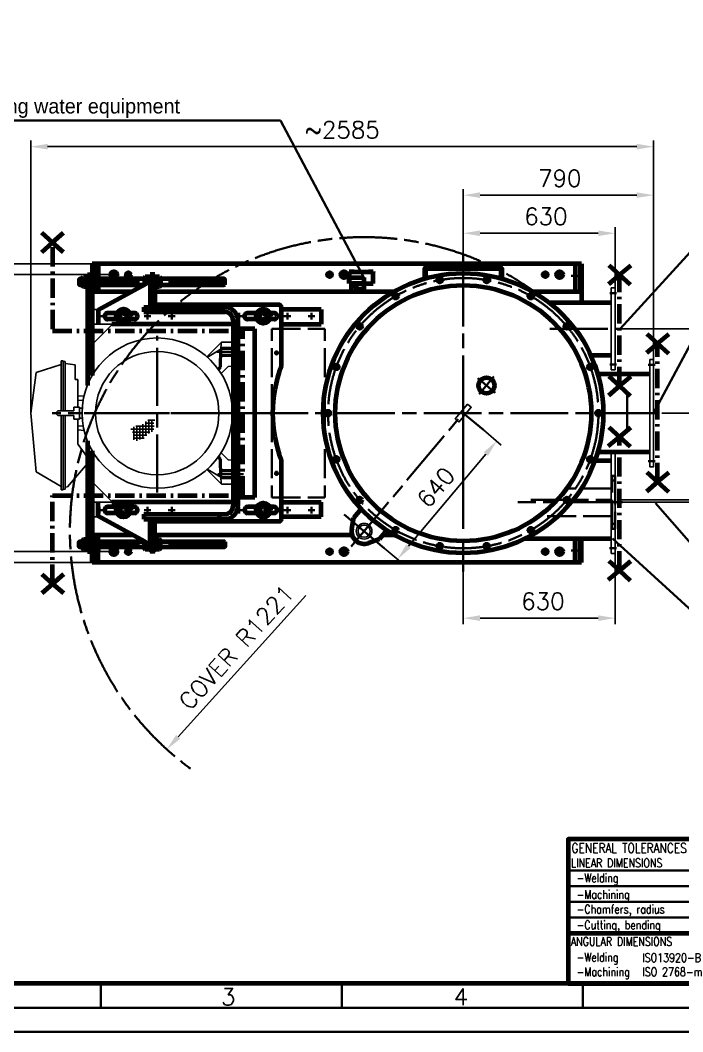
# Model space of a CAD drawing. Extents: x 0 to 11880, y 0 to 8400.
# Drawn here: x 1605 to 4355, y 0 to 4200 of the extents above; entities that cross this region are included whole.
import ezdxf

# ---------------------------------------------------------------- set-up
doc = ezdxf.new("R2010")
doc.units = 0
doc.header["$LTSCALE"] = 20
for name, pattern in [('5', [0]), ('ACAD_ISO02W100', [15, 12, -3]), ('ACAD_ISO08W100', [36, 24, -3, 6, -3]), ('CENTER', [2, 1.25, -0.25, 0.25, -0.25]), ('ISO_10', [6.5, 4, -1, 0.5, -1])]:
    doc.linetypes.add(name, pattern=pattern)
doc.layers.get('0').update_dxf_attribs({"linetype": 'CONTINUOUS'})
doc.layers.get('DEFPOINTS').update_dxf_attribs({"linetype": 'CONTINUOUS'})
for name, color, linetype in [('AHL-CEN-35', 1, 'CENTER'), ('AHL-CON-35', 3, 'CONTINUOUS'), ('AHL-CON-70', 7, 'CONTINUOUS'), ('SL0-0', 1, 'CONTINUOUS')]:
    doc.layers.add(name, color=color, linetype=linetype)
for name, color, linetype, lineweight in [('M_EQUIP_D1', 3, 'CONTINUOUS', 35), ('M_EQUIP_E3', 3, 'CONTINUOUS', 35), ('M_EQUIP_E5', 2, 'ACAD_ISO02W100', 50), ('M_EQUIP_E7', 7, 'CONTINUOUS', 70), ('M_EQUIP_E8', 8, 'ACAD_ISO08W100', 18), ('Y_______B1', 3, 'CONTINUOUS', 35)]:
    doc.layers.add(name, color=color, linetype=linetype, lineweight=lineweight)
doc.styles.add('S', font='simplex.shx', dxfattribs={"width": 0.8})
doc.styles.add('SIMPLEX', font='simplex.shx')
doc.styles.add('TXT', font='TXT')
doc.dimstyles.new('NORDIC', dxfattribs={"dimscale": 20, "dimtxt": 3.5, "dimasz": 3.5, "dimexe": 1.25, "dimexo": 0, "dimgap": 0.6, "dimtad": 0, "dimdec": 0, "dimdsep": 46, "dimtxsty": 'SIMPLEX', "dimcen": 0, "dimclrd": 3, "dimclre": 3, "dimclrt": 3, "dimadec": 0, "dimazin": 0, "dimtfac": 1, "dimtdec": 3, "dimtmove": 0, "dimatfit": 3, "dimfxl": 1, "dimtvp": 1, "dimtolj": 1, "dimtzin": 0, "dimarcsym": 0})

# ---------------------------------------------------------------- blocks, each defined once
blk = doc.blocks.new('*D13')
at = {"layer": 'DEFPOINTS', "color": 0, "linetype": 'Continuous', "lineweight": 25, "transparency": 16777216}
for p in [(1904, 3188.6), (1335.8, 1948.6), (1904, 1948.6)]:
    blk.add_point(p, dxfattribs=at)
at = {"layer": 'M_EQUIP_D1', "color": 3, "linetype": 'Continuous', "lineweight": -2, "transparency": 16777216}
for p, q in [((1904, 3188.6), (1310.8, 3188.6)), ((1335.8, 3118.6), (1335.8, 2018.6)), ((1904, 1948.6), (1310.8, 1948.6))]:
    blk.add_line(p, q, dxfattribs=at)
at = {"layer": 'M_EQUIP_D1', "color": 3, "linetype": 'Continuous', "lineweight": 25, "transparency": 16777216}
for points in [[(1324.1, 3118.6), (1347.4, 3118.6), (1335.8, 3188.6)], [(1324.1, 2018.6), (1347.4, 2018.6), (1335.8, 1948.6)]]:
    blk.add_solid(points, dxfattribs=at)
at = {"layer": 'M_EQUIP_D1', "color": 3, "linetype": 'Continuous', "transparency": 16777216, "insert": (1265.8, 2569.3), "char_height": 70, "attachment_point": 5, "rotation": 90, "style": 'SIMPLEX'}
blk.add_mtext('\\A1;1240', dxfattribs=at)
blk = doc.blocks.new('*D14')
at = {"layer": 'DEFPOINTS', "color": 0, "linetype": 'Continuous', "lineweight": 25, "transparency": 16777216}
for p in [(3032.6, 2078.4), (2213.9, 1172.6)]:
    blk.add_point(p, dxfattribs=at)
at = {"layer": 'M_EQUIP_D1', "color": 3, "linetype": 'Continuous', "lineweight": -2, "transparency": 16777216}
blk.add_line((2790.8, 1810.9), (2260.8, 1224.5), dxfattribs=at)
at = {"layer": 'M_EQUIP_D1', "color": 3, "linetype": 'Continuous', "lineweight": 25, "transparency": 16777216}
blk.add_solid([(2252.2, 1232.3), (2269.5, 1216.7), (2213.9, 1172.6)], dxfattribs=at)
at = {"layer": 'M_EQUIP_D1', "color": 3, "linetype": 'Continuous', "transparency": 16777216, "insert": (2502.9, 1596.7), "char_height": 70, "attachment_point": 5, "rotation": 47.8879, "style": 'SIMPLEX'}
blk.add_mtext('\\A1;COVER R1221', dxfattribs=at)
blk = doc.blocks.new('*D15')
at = {"layer": 'DEFPOINTS', "color": 0, "linetype": 'Continuous', "lineweight": 25, "transparency": 16777216}
for p in [(4074, 1986.1), (3444, 1911.7), (4074, 1717.4)]:
    blk.add_point(p, dxfattribs=at)
at = {"layer": 'M_EQUIP_D1', "color": 3, "linetype": 'Continuous', "lineweight": -2, "transparency": 16777216}
for p, q in [((4074, 1986.1), (4074, 1692.4)), ((3444, 1911.7), (3444, 1692.4)), ((3514, 1717.4), (4004, 1717.4))]:
    blk.add_line(p, q, dxfattribs=at)
at = {"layer": 'M_EQUIP_D1', "color": 3, "linetype": 'Continuous', "lineweight": 25, "transparency": 16777216}
for points in [[(3514, 1729.1), (3514, 1705.7), (3444, 1717.4)], [(4004, 1729.1), (4004, 1705.7), (4074, 1717.4)]]:
    blk.add_solid(points, dxfattribs=at)
at = {"layer": 'M_EQUIP_D1', "color": 3, "linetype": 'Continuous', "transparency": 16777216, "insert": (3774.6, 1787.4), "char_height": 70, "attachment_point": 5, "style": 'SIMPLEX'}
blk.add_mtext('\\A1;630', dxfattribs=at)
blk = doc.blocks.new('*D16')
at = {"layer": 'DEFPOINTS', "color": 0, "linetype": 'Continuous', "lineweight": 25, "transparency": 16777216}
for p in [(3527.4, 2498.7), (3116, 2008.4), (3171.2, 1962.1)]:
    blk.add_point(p, dxfattribs=at)
at = {"layer": 'M_EQUIP_D1', "color": 3, "linetype": 'Continuous', "lineweight": -2, "transparency": 16777216}
for p, q in [((3527.4, 2498.7), (3601.7, 2436.3)), ((3537.6, 2398.8), (3216.2, 2015.7)), ((3116, 2008.4), (3190.3, 1946))]:
    blk.add_line(p, q, dxfattribs=at)
at = {"layer": 'M_EQUIP_D1', "color": 3, "linetype": 'Continuous', "lineweight": 25, "transparency": 16777216}
for points in [[(3528.6, 2406.2), (3546.5, 2391.3), (3582.6, 2452.4)], [(3207.3, 2023.2), (3225.1, 2008.2), (3171.2, 1962.1)]]:
    blk.add_solid(points, dxfattribs=at)
at = {"layer": 'M_EQUIP_D1', "color": 3, "linetype": 'Continuous', "transparency": 16777216, "insert": (3330.3, 2260.6), "char_height": 70, "attachment_point": 5, "rotation": 50, "style": 'SIMPLEX'}
blk.add_mtext('\\A1;640', dxfattribs=at)
blk = doc.blocks.new('*D17')
at = {"layer": 'DEFPOINTS', "color": 0, "linetype": 'Continuous', "lineweight": 25, "transparency": 16777216}
for p in [(1649, 3675.1), (4234, 2791.1), (1649, 2568.6)]:
    blk.add_point(p, dxfattribs=at)
at = {"layer": 'M_EQUIP_D1', "color": 3, "linetype": 'Continuous', "lineweight": -2, "transparency": 16777216}
for p, q in [((1649, 2568.6), (1649, 3700.1)), ((4234, 2791.1), (4234, 3700.1)), ((4164, 3675.1), (1719, 3675.1))]:
    blk.add_line(p, q, dxfattribs=at)
at = {"layer": 'M_EQUIP_D1', "color": 3, "linetype": 'Continuous', "lineweight": 25, "transparency": 16777216}
for points in [[(1719, 3686.8), (1719, 3663.4), (1649, 3675.1)], [(4164, 3686.8), (4164, 3663.4), (4234, 3675.1)]]:
    blk.add_solid(points, dxfattribs=at)
at = {"layer": 'M_EQUIP_D1', "color": 3, "linetype": 'Continuous', "transparency": 16777216, "insert": (2941.5, 3745.1), "char_height": 70, "attachment_point": 5, "style": 'SIMPLEX'}
blk.add_mtext('\\A1;~2585', dxfattribs=at)
blk = doc.blocks.new('*D18')
at = {"layer": 'DEFPOINTS', "color": 0, "linetype": 'Continuous', "lineweight": 25, "transparency": 16777216}
for p in [(1977.1, 3143.6), (1552.6, 1993.6), (1977.1, 1993.6)]:
    blk.add_point(p, dxfattribs=at)
at = {"layer": 'M_EQUIP_D1', "color": 3, "linetype": 'Continuous', "lineweight": -2, "transparency": 16777216}
for p, q in [((1977.1, 3143.6), (1527.6, 3143.6)), ((1552.6, 3073.6), (1552.6, 2063.6)), ((1977.1, 1993.6), (1527.6, 1993.6))]:
    blk.add_line(p, q, dxfattribs=at)
at = {"layer": 'M_EQUIP_D1', "color": 3, "linetype": 'Continuous', "lineweight": 25, "transparency": 16777216}
for points in [[(1540.9, 3073.6), (1564.2, 3073.6), (1552.6, 3143.6)], [(1540.9, 2063.6), (1564.2, 2063.6), (1552.6, 1993.6)]]:
    blk.add_solid(points, dxfattribs=at)
at = {"layer": 'M_EQUIP_D1', "color": 3, "linetype": 'Continuous', "transparency": 16777216, "insert": (1482.6, 2587.2), "char_height": 70, "attachment_point": 5, "rotation": 90, "style": 'SIMPLEX'}
blk.add_mtext('\\A1;1150', dxfattribs=at)
blk = doc.blocks.new('14264546')
at = {"layer": 'M_EQUIP_E7', "linetype": 'Continuous'}
for p, q in [((0, 15.7), (0, -15.7)), ((3.2, 20.9), (16, 20.9)), ((3.2, 10.4), (16, 10.4)), ((19.2, 15.7), (19.2, -15.7)), ((3.2, -10.4), (16, -10.4)), ((3.2, -20.9), (16, -20.9))]:
    blk.add_line(p, q, dxfattribs=at)
for centre, radius, start, end in [((5.9, 15.7), 5.86, 116.9812, 243.0188), ((18.6, 0), 18.6, 145.918, 214.082), ((13.3, 15.7), 5.86, 296.9812, 63.0188), ((0.6, 0), 18.6, 325.918, 34.082), ((5.9, -15.7), 5.86, 116.9812, 243.0188), ((13.3, -15.7), 5.86, 296.9812, 63.0188)]:
    blk.add_arc(centre, radius, start, end, dxfattribs=at)
at = {"layer": 'M_EQUIP_E8', "linetype": 'CENTER'}
blk.add_line((-3.2, 0), (22.4, 0), dxfattribs=at)
blk = doc.blocks.new('10323818')
at = {"layer": 'M_EQUIP_E7', "linetype": 'Continuous'}
for p, q in [((0, 22), (0, -22)), ((4, 22), (0, 22)), ((4, -22), (4, 22)), ((0, -22), (4, -22))]:
    blk.add_line(p, q, dxfattribs=at)
at = {"layer": 'M_EQUIP_E8', "linetype": 'CENTER'}
blk.add_line((-3, 0), (7, 0), dxfattribs=at)
blk = doc.blocks.new('1002024')
at = {"layer": 'M_EQUIP_E7', "linetype": 'Continuous'}
for p, q in [((-15.1, 8.7), (0, 17.4)), ((-15.1, -8.7), (-15.1, 8.7)), ((0, 17.4), (15.1, 8.7)), ((15.1, 8.7), (15.1, -8.7)), ((0, -17.4), (-15.1, -8.7)), ((15.1, -8.7), (0, -17.4))]:
    blk.add_line(p, q, dxfattribs=at)
blk.add_circle((0, 0), 15, dxfattribs=at)
at = {"layer": 'M_EQUIP_E8', "linetype": 'CENTER'}
for p, q in [((26.1, 0), (-26.1, 0)), ((0, 26.1), (0, -26.1))]:
    blk.add_line(p, q, dxfattribs=at)
blk = doc.blocks.new('*D38')
at = {"layer": 'DEFPOINTS', "color": 0, "linetype": 'Continuous', "lineweight": 25, "transparency": 16777216}
for p in [(3444, 3473.7), (3444, 3225.9), (4234, 2766.1)]:
    blk.add_point(p, dxfattribs=at)
at = {"layer": 'M_EQUIP_D1', "color": 3, "linetype": 'Continuous', "lineweight": -2, "transparency": 16777216}
for p, q in [((3444, 3225.9), (3444, 3498.7)), ((4234, 2766.1), (4234, 3498.7)), ((4164, 3473.7), (3514, 3473.7))]:
    blk.add_line(p, q, dxfattribs=at)
at = {"layer": 'M_EQUIP_D1', "color": 3, "linetype": 'Continuous', "lineweight": 25, "transparency": 16777216}
for points in [[(3514, 3485.4), (3514, 3462.1), (3444, 3473.7)], [(4164, 3485.4), (4164, 3462.1), (4234, 3473.7)]]:
    blk.add_solid(points, dxfattribs=at)
at = {"layer": 'M_EQUIP_D1', "color": 3, "linetype": 'Continuous', "transparency": 16777216, "insert": (3844.6, 3543.7), "char_height": 70, "attachment_point": 5, "style": 'SIMPLEX'}
blk.add_mtext('\\A1;790', dxfattribs=at)
blk = doc.blocks.new('*D39')
at = {"layer": 'DEFPOINTS', "color": 0, "linetype": 'Continuous', "lineweight": 25, "transparency": 16777216}
for p in [(4267.7, 2568.6), (4749.2, 2568.6), (4092.1, 2208.6)]:
    blk.add_point(p, dxfattribs=at)
at = {"layer": 'M_EQUIP_D1', "color": 3, "linetype": 'Continuous', "lineweight": -2, "transparency": 16777216}
for p, q in [((4267.7, 2568.6), (4774.2, 2568.6)), ((4749.2, 2278.6), (4749.2, 2498.6)), ((4092.1, 2208.6), (4774.2, 2208.6))]:
    blk.add_line(p, q, dxfattribs=at)
at = {"layer": 'M_EQUIP_D1', "color": 3, "linetype": 'Continuous', "lineweight": 25, "transparency": 16777216}
for points in [[(4737.5, 2498.6), (4760.9, 2498.6), (4749.2, 2568.6)], [(4737.5, 2278.6), (4760.9, 2278.6), (4749.2, 2208.6)]]:
    blk.add_solid(points, dxfattribs=at)
at = {"layer": 'M_EQUIP_D1', "color": 3, "linetype": 'Continuous', "transparency": 16777216, "insert": (4679.2, 2399.2), "char_height": 70, "attachment_point": 5, "rotation": 90, "style": 'SIMPLEX'}
blk.add_mtext('\\A1;360', dxfattribs=at)
blk = doc.blocks.new('*D40')
at = {"layer": 'DEFPOINTS', "color": 0, "linetype": 'Continuous', "lineweight": 25, "transparency": 16777216}
for p in [(4267.7, 2568.6), (4542.1, 2568.6), (4105.2, 2198.6)]:
    blk.add_point(p, dxfattribs=at)
at = {"layer": 'M_EQUIP_D1', "color": 3, "linetype": 'Continuous', "lineweight": -2, "transparency": 16777216}
for p, q in [((4267.7, 2568.6), (4567.1, 2568.6)), ((4542.1, 2268.6), (4542.1, 2498.6)), ((4105.2, 2198.6), (4567.1, 2198.6))]:
    blk.add_line(p, q, dxfattribs=at)
at = {"layer": 'M_EQUIP_D1', "color": 3, "linetype": 'Continuous', "lineweight": 25, "transparency": 16777216}
for points in [[(4530.4, 2498.6), (4553.8, 2498.6), (4542.1, 2568.6)], [(4530.4, 2268.6), (4553.8, 2268.6), (4542.1, 2198.6)]]:
    blk.add_solid(points, dxfattribs=at)
at = {"layer": 'M_EQUIP_D1', "color": 3, "linetype": 'Continuous', "transparency": 16777216, "insert": (4472.1, 2408.4), "char_height": 70, "attachment_point": 5, "rotation": 90, "style": 'SIMPLEX'}
blk.add_mtext('\\A1;370', dxfattribs=at)
blk = doc.blocks.new('*D41')
at = {"layer": 'DEFPOINTS', "color": 0, "linetype": 'Continuous', "lineweight": 25, "transparency": 16777216}
for p in [(4095.2, 2918.6), (4545.1, 2918.6), (4267.7, 2568.6)]:
    blk.add_point(p, dxfattribs=at)
at = {"layer": 'M_EQUIP_D1', "color": 3, "linetype": 'Continuous', "lineweight": -2, "transparency": 16777216}
for p, q in [((4095.2, 2918.6), (4570.1, 2918.6)), ((4545.1, 2638.6), (4545.1, 2848.6)), ((4267.7, 2568.6), (4570.1, 2568.6))]:
    blk.add_line(p, q, dxfattribs=at)
at = {"layer": 'M_EQUIP_D1', "color": 3, "linetype": 'Continuous', "lineweight": 25, "transparency": 16777216}
for points in [[(4533.5, 2848.6), (4556.8, 2848.6), (4545.1, 2918.6)], [(4533.5, 2638.6), (4556.8, 2638.6), (4545.1, 2568.6)]]:
    blk.add_solid(points, dxfattribs=at)
at = {"layer": 'M_EQUIP_D1', "color": 3, "linetype": 'Continuous', "transparency": 16777216, "insert": (4475.1, 2755.4), "char_height": 70, "attachment_point": 5, "rotation": 90, "style": 'SIMPLEX'}
blk.add_mtext('\\A1;350', dxfattribs=at)
blk = doc.blocks.new('*D42')
at = {"layer": 'DEFPOINTS', "color": 0, "linetype": 'Continuous', "lineweight": 25, "transparency": 16777216}
for p in [(4074, 3315.5), (3444, 3225.9), (4074, 3088.6)]:
    blk.add_point(p, dxfattribs=at)
at = {"layer": 'M_EQUIP_D1', "color": 3, "linetype": 'Continuous', "lineweight": -2, "transparency": 16777216}
for p, q in [((3444, 3225.9), (3444, 3340.5)), ((4074, 3088.6), (4074, 3340.5)), ((3514, 3315.5), (4004, 3315.5))]:
    blk.add_line(p, q, dxfattribs=at)
at = {"layer": 'M_EQUIP_D1', "color": 3, "linetype": 'Continuous', "lineweight": 25, "transparency": 16777216}
for points in [[(3514, 3327.1), (3514, 3303.8), (3444, 3315.5)], [(4004, 3327.1), (4004, 3303.8), (4074, 3315.5)]]:
    blk.add_solid(points, dxfattribs=at)
at = {"layer": 'M_EQUIP_D1', "color": 3, "linetype": 'Continuous', "transparency": 16777216, "insert": (3786.8, 3385.5), "char_height": 70, "attachment_point": 5, "style": 'SIMPLEX'}
blk.add_mtext('\\A1;630', dxfattribs=at)
blk = doc.blocks.new('A$C29D363F0')
at = {"color": 3, "linetype": 'Continuous', "lineweight": 35}
for p, q in [((97, 10), (97, 5)), ((147, 10), (147, 5)), ((197, 10), (197, 5))]:
    blk.add_line(p, q, dxfattribs=at)
for points in [[(594, 0), (0, 0), (0, 420), (594, 420)], [(589, 5), (15, 5), (15, 415), (589, 415)]]:
    blk.add_lwpolyline(points, close=True, dxfattribs=at)
at = {"color": 7, "linetype": 'Continuous', "lineweight": 70}
blk.add_lwpolyline([(584, 10), (20, 10), (20, 410), (584, 410)], close=True, dxfattribs=at)
at = {"color": 3, "linetype": 'Continuous', "lineweight": 35, "style": 'S'}
for s, p in [('3', (121.94, 5.51)), ('4', (170.21, 5.51))]:
    blk.add_text(s, height=3.5, dxfattribs=at).set_placement(p)
blk = doc.blocks.new('AS_GENTOL_EN_M_C1')
at = {"color": 3, "linetype": 'Continuous', "lineweight": 35}
for p, q in [((-210, 23.5), (-44, 23.5)), ((-210, 20.25), (-44, 20.25)), ((-210, 17), (-44, 17)), ((-210, 13.75), (-44, 13.75))]:
    blk.add_line(p, q, dxfattribs=at)
at = {"color": 7, "linetype": 'Continuous', "lineweight": 70}
blk.add_line((-210, 10.5), (0, 10.5), dxfattribs=at)
blk.add_lwpolyline([(0, 30), (-210, 30), (-210, 0), (0, 0)], close=True, dxfattribs=at)
at = {"color": 7, "linetype": 'Continuous', "lineweight": 70, "style": 'S', "width": 0.8}
blk.add_text('GENERAL TOLERANCES', height=2, dxfattribs=at).set_placement((-209.31, 27.14))
at = {"color": 2, "linetype": 'Continuous', "lineweight": 50, "style": 'S', "width": 0.8}
for s, p in [('LINEAR DIMENSIONS', (-209.42, 24.15)), ('ANGULAR DIMENSIONS', (-209.49, 7.83))]:
    blk.add_text(s, height=1.8, dxfattribs=at).set_placement(p)
at = {"color": 3, "linetype": 'Continuous', "lineweight": 35, "style": 'S', "width": 0.8}
for s, p in [('-Welding', (-208.3, 21.03)), ('-Machining', (-208.3, 17.6)), ('-Chamfers, radius', (-208.29, 14.54)), ('-Cutting, bending', (-208.29, 11.27)), ('-Welding', (-208.3, 4.57)), ('ISO13920-B', (-194.65, 4.48)), ('-Machining', (-208.29, 1.55)), ('ISO 2768-m', (-194.63, 1.55))]:
    blk.add_text(s, height=1.8, dxfattribs=at).set_placement(p)

msp = doc.modelspace()

# ---------------------------------------------------------------- linework, layer by layer
for p, q in [((2380.3, 2802.7), (2439, 2861.3)), ((2438.5, 2833.6), (2439, 2859.7)), ((2489, 2863.6), (2443, 2863.6)), ((2489, 2763.6), (2489, 2863.6)), ((2382, 2801.3), (2438.5, 2833.6)), ((1775, 2578.6), (1775, 2785.6)), ((1784, 2785.6), (1775, 2785.6)), ((1784, 2721), (1784, 2785.6)), ((1784, 2578.6), (1784, 2783.6)), ((1792, 2782.5), (1784, 2783.6)), ((1792, 2578.6), (1792, 2782.5)), ((1833, 2768.8), (1792, 2774.5)), ((1649, 2568.6), (1671, 2736.8)), ((1671, 2736.8), (1775, 2770.6)), ((1833, 2708.6), (1833, 2768.8)), ((2439.2, 2733.1), (2467.2, 2761.1)), ((2468.3, 2762.2), (2489, 2763.6)), ((1845, 2708), (1833, 2708.6)), ((1845, 2593.6), (1845, 2708)), ((1845, 2638.5), (1870.4, 2640.3)), ((1845, 2621), (1866.7, 2622.5)), ((1671, 2324.7), (1649, 2568.6)), ((1827.5, 2578.6), (1765.5, 2578.6)), ((1827.5, 2578.6), (1827.5, 2593.6)), ((1851.5, 2593.6), (1827.5, 2593.6)), ((1851.5, 2543.6), (1851.5, 2593.6)), ((1862.7, 2589.6), (1851.5, 2589.6)), ((1851.5, 2547.6), (1851.5, 2589.6)), ((1827.5, 2558.6), (1765.5, 2558.6)), ((1775, 2249.6), (1775, 2558.6)), ((1784, 2249.6), (1784, 2558.6)), ((1792, 2252.8), (1792, 2558.6)), ((1827.5, 2543.6), (1827.5, 2558.6)), ((1851.5, 2543.6), (1827.5, 2543.6)), ((1845, 2440.3), (1845, 2543.6)), ((1862.7, 2547.6), (1851.5, 2547.6)), ((2114, 2468.5), (2114, 2523.5)), ((2160, 2527.3), (2123.9, 2527.3)), ((2126.5, 2478.9), (2126.5, 2533.9)), ((2164.7, 2539.8), (2135.3, 2539.8)), ((2139, 2484.6), (2139, 2536.8)), ((2151.5, 2491.2), (2151.5, 2542.5)), ((1866.7, 2514.8), (1845, 2516.3)), ((1870.4, 2497), (1845, 2498.8)), ((2160, 2502.3), (2065.1, 2502.3)), ((2143.9, 2489.8), (2071.8, 2489.8)), ((2076.5, 2457.1), (2076.5, 2511.2)), ((2161.9, 2514.8), (2085, 2514.8)), ((2089, 2453.3), (2089, 2515)), ((2101.5, 2459), (2101.5, 2517.8)), ((1882.1, 2388), (1845.8, 2438)), ((2120.1, 2464.8), (2073.7, 2464.8)), ((2131.5, 2477.3), (2075.6, 2477.3)), ((2467.2, 2376.1), (2439.2, 2404.2)), ((1802, 2262.2), (1884, 2359.9)), ((1884, 2359.9), (1882.1, 2388)), ((2489, 2373.6), (2469.8, 2375)), ((2489, 2273.6), (2489, 2373.6)), ((1775, 2264.6), (1671, 2324.7)), ((2439.8, 2275.2), (2380.3, 2334.6)), ((2438.5, 2303.3), (2381.9, 2336)), ((2439, 2277.6), (2438.5, 2303.3)), ((2489, 2273.6), (2443, 2273.6)), ((1784, 2249.6), (1775, 2249.6)), ((1784, 2251.6), (1792, 2252.8)), ((1792, 2260.8), (1802, 2262.2))]:
    msp.add_line(p, q)
at = {"linetype": 'Continuous'}
msp.add_lwpolyline([(3426, 2531.6), (3477.4, 2592.8), (3462.1, 2605.7), (3410.7, 2544.4)], close=True, dxfattribs=at)
for radius in [312, 256]:
    msp.add_circle((2174, 2568.6), radius)
msp.add_circle((3540.4, 2683.5), 36, dxfattribs=at)
for centre, radius, start, end in [((2443, 2859.6), 4, 90, 179), ((2443, 2859.6), 4, 90, 135), ((2470.1, 2758.3), 4, 94, 135), ((1765.5, 2568.6), 10, 90, 270), ((1849, 2440.3), 4, 180, 216), ((1849, 2440.3), 4, 180, 216), ((2470.1, 2379), 4, 225, 266), ((2443, 2277.6), 4, 181, 270), ((2443, 2277.6), 4, 225, 270)]:
    msp.add_arc(centre, radius, start, end)
at = {"layer": 'AHL-CEN-35', "color": 5, "linetype": 'ISO_10', "lineweight": 70}
for p, q in [((1740, 3257.1), (1740, 2909.7)), ((4092.8, 2681.3), (4092.8, 3142.7)), ((1740, 2909.7), (2529.7, 2909.7)), ((2529.7, 2226.7), (2529.7, 2909.7)), ((4250.6, 2282.8), (4250.6, 2857.5)), ((4091.9, 1914.9), (4091.9, 2470.3)), ((1740, 2226.7), (2529.7, 2226.7)), ((1740, 1860.2), (1740, 2226.7))]:
    msp.add_line(p, q, dxfattribs=at)
for points in [[(1694.8, 3237.3), (1740, 3277.1), (1785.2, 3316.8)], [(1785.2, 3237.3), (1740, 3277.1), (1694.8, 3316.8)], [(4138.8, 3181.5), (4092.8, 3142.7), (4046.9, 3103.8)], [(4048.4, 3183.2), (4092.8, 3142.7), (4137.3, 3102.1)], [(4206.2, 2898.1), (4250.6, 2857.5), (4295.1, 2816.9)], [(4296.6, 2896.4), (4250.6, 2857.5), (4204.7, 2818.6)], [(4138.8, 2720.2), (4092.8, 2681.3), (4046.9, 2642.4)], [(4048.4, 2721.9), (4092.8, 2681.3), (4137.3, 2640.7)], [(4137.8, 2509.1), (4091.9, 2470.3), (4045.9, 2431.4)], [(4047.4, 2510.9), (4091.9, 2470.3), (4136.3, 2429.7)], [(4296.6, 2321.6), (4250.6, 2282.8), (4204.7, 2243.9)], [(4206.2, 2323.4), (4250.6, 2282.8), (4295.1, 2242.2)], [(4137.8, 1953.8), (4091.9, 1914.9), (4045.9, 1876)], [(4047.4, 1955.5), (4091.9, 1914.9), (4136.3, 1874.3)], [(1785.2, 1899.9), (1740, 1860.2), (1694.8, 1820.5)], [(1694.8, 1899.9), (1740, 1860.2), (1785.2, 1820.5)]]:
    msp.add_lwpolyline(points, dxfattribs=at)
at = {"layer": 'AHL-CON-35', "linetype": 'Continuous'}
for centre, start, end in [((2669, 2818.6), 260, 170), ((2669, 2318.6), 190, 100)]:
    msp.add_arc(centre, 4, start, end, dxfattribs=at)
at = {"layer": 'AHL-CON-70', "linetype": 'Continuous'}
for p, q in [((1933.1, 2998.6), (1904, 2998.6)), ((1989, 2938.6), (1904, 2853.6)), ((1986, 2938.6), (1904, 2938.6)), ((2662.5, 2822.4), (2669, 2826.2)), ((2662.5, 2814.9), (2662.5, 2822.4)), ((2669, 2811.1), (2662.5, 2814.9)), ((2669, 2826.2), (2675.6, 2822.4)), ((2675.6, 2814.9), (2669, 2811.1)), ((2675.6, 2822.4), (2675.6, 2814.9)), ((4058, 1986.1), (4058, 2406.7)), ((4074, 2406.7), (4074, 1986.1)), ((2669, 2326.2), (2662.5, 2322.4)), ((2662.5, 2322.4), (2662.5, 2314.9)), ((2662.5, 2314.9), (2669, 2311.1)), ((2675.6, 2322.4), (2669, 2326.2)), ((2669, 2311.1), (2675.6, 2314.9)), ((2675.6, 2314.9), (2675.6, 2322.4)), ((1989, 2198.6), (1904, 2283.6)), ((1986, 2198.6), (1904, 2198.6)), ((1933.1, 2138.6), (1904, 2138.6)), ((4074, 1986.1), (4058, 1986.1))]:
    msp.add_line(p, q, dxfattribs=at)
for points in [[(4058, 3088.6), (4074, 3088.6), (4074, 2748.6), (4058, 2748.6)], [(4218, 2791.1), (4234, 2791.1), (4234, 2346.1), (4218, 2346.1)]]:
    msp.add_lwpolyline(points, close=True, dxfattribs=at)
for centre, radius in [((2669, 2818.6), 6.5), ((2669, 2818.6), 3.38), ((2669, 2318.6), 6.5), ((2669, 2318.6), 3.38), ((3032.6, 2078.4), 32.5), ((3032.6, 2078.4), 25)]:
    msp.add_circle(centre, radius, dxfattribs=at)
at = {"layer": 'DEFPOINTS', "color": 0, "linetype": 'ByBlock'}
for p in [(3602.3, 3171.8), (3893.6, 2851.1), (3444, 2568.6), (3444, 2568.6), (4233.9, 2422.4), (2996.1, 2283.4), (3893.6, 2286.1), (3158.8, 2120.8)]:
    msp.add_point(p, dxfattribs=at)
at = {"layer": 'M_EQUIP_E3', "linetype": 'Continuous'}
for p, q in [((1353.5, 3783.3), (2685.4, 3783.3)), ((3030.7, 3131.8), (2685.4, 3783.3)), ((4511.3, 3375.3), (4095.2, 2918.6)), ((4547.5, 3156.5), (4234, 2568.6)), ((1864.8, 3124.1), (1850.7, 3124.1)), ((2120.8, 3124.1), (1923.2, 3124.1)), ((2454.7, 3124.1), (2187.2, 3124.1)), ((1864.8, 3103.1), (1850.7, 3103.1)), ((2120.8, 3103.1), (1923.2, 3103.1)), ((2454.7, 3103.1), (2187.2, 3103.1)), ((4480.2, 1922.2), (4241.4, 2195)), ((1864.8, 2034.1), (1850.7, 2034.1)), ((2120.8, 2034.1), (1923.2, 2034.1)), ((2454.7, 2034.1), (2187.2, 2034.1)), ((4474.4, 1671.9), (4062.9, 2048.7)), ((1864.8, 2013.1), (1850.7, 2013.1)), ((2120.8, 2013.1), (1923.2, 2013.1)), ((2454.7, 2013.1), (2187.2, 2013.1))]:
    msp.add_line(p, q, dxfattribs=at)
at = {"layer": 'M_EQUIP_E3', "color": 3, "linetype": 'ACAD_ISO08W100', "lineweight": 35, "ltscale": 0.5}
for p, q in [((3444, 2568.6), (3444, 3225.9)), ((2460.7, 3113.6), (1842.9, 3113.6)), ((3803.4, 2918.6), (4095.2, 2918.6)), ((2174, 2239.6), (2174, 2889.9)), ((4124, 2645), (4124, 2492.3)), ((2494.5, 2568.6), (1738.2, 2568.6)), ((2560, 2568.6), (1870.7, 2568.6)), ((2560, 2568.6), (4267.7, 2568.6)), ((2979, 2014.5), (3444, 2568.6)), ((4105.2, 2198.6), (3671.1, 2198.6)), ((3724.3, 2208.6), (4092.1, 2208.6)), ((3116, 2008.4), (2949.3, 2148.3)), ((2460.7, 2023.6), (1863.9, 2023.6))]:
    msp.add_line(p, q, dxfattribs=at)
at = {"layer": 'M_EQUIP_E3', "color": 3, "linetype": 'ACAD_ISO08W100', "lineweight": 35}
for p, q in [((1994, 3143.6), (1994, 3160.5)), ((2054, 3143.6), (2054, 3157.6)), ((2889, 3143.6), (2889, 3157.6)), ((2949, 3143.6), (2949, 3160.5)), ((3784, 3143.6), (3784, 3157.6)), ((3844, 3143.6), (3844, 3160.5)), ((1916.4, 3113.6), (1868.6, 3113.6)), ((1939, 3138.6), (1892.1, 3138.6)), ((1994, 3143.6), (1977.1, 3143.6)), ((1994, 3143.6), (1994, 3126.7)), ((1994, 3143.6), (2010.9, 3143.6)), ((2054, 3143.6), (2040, 3143.6)), ((2054, 3143.6), (2068, 3143.6)), ((2054, 3143.6), (2054, 3129.6)), ((2143.2, 3113.6), (2117.6, 3113.6)), ((2136.5, 3113.6), (2172.5, 3113.6)), ((2147, 3113.6), (2137, 3113.6)), ((2889, 3143.6), (2875, 3143.6)), ((2889, 3143.6), (2889, 3129.6)), ((2889, 3143.6), (2903, 3143.6)), ((2949, 3143.6), (2932.1, 3143.6)), ((2949, 3143.6), (2965.9, 3143.6)), ((2949, 3143.6), (2949, 3126.7)), ((3343.9, 3136.7), (3349.4, 3105.6)), ((3544.2, 3136.7), (3538.7, 3105.6)), ((3784, 3143.6), (3770, 3143.6)), ((3784, 3143.6), (3798, 3143.6)), ((3784, 3143.6), (3784, 3129.6)), ((3844, 3143.6), (3827.1, 3143.6)), ((3844, 3143.6), (3844, 3126.7)), ((3844, 3143.6), (3860.9, 3143.6)), ((3939, 3138.6), (3892.1, 3138.6)), ((3155.6, 3068.2), (3171.4, 3040.8)), ((3732.4, 3068.2), (3716.6, 3040.8)), ((4052, 3066.1), (4080, 3066.1)), ((1934, 2971.2), (1934, 2985.2)), ((2134, 2971.2), (2134, 2985.2)), ((2234, 2971.2), (2234, 2985.2)), ((2429, 3013.9), (2429, 2983)), ((2514, 2971.2), (2514, 2985.2)), ((2714, 2971.2), (2714, 2985.2)), ((2814, 2971.2), (2814, 2985.2)), ((1934, 2971.2), (1920, 2971.2)), ((1934, 2971.2), (1948, 2971.2)), ((1934, 2971.2), (1934, 2957.2)), ((2134, 2971.2), (2120, 2971.2)), ((2134, 2971.2), (2148, 2971.2)), ((2134, 2971.2), (2134, 2957.2)), ((2234, 2971.2), (2220, 2971.2)), ((2234, 2971.2), (2248, 2971.2)), ((2234, 2971.2), (2234, 2957.2)), ((2514, 2971.2), (2500, 2971.2)), ((2514, 2971.2), (2528, 2971.2)), ((2514, 2971.2), (2514, 2957.2)), ((2714, 2971.2), (2700, 2971.2)), ((2714, 2971.2), (2728, 2971.2)), ((2714, 2971.2), (2714, 2957.2)), ((2814, 2971.2), (2800, 2971.2)), ((2814, 2971.2), (2828, 2971.2)), ((2814, 2971.2), (2814, 2957.2)), ((3002.2, 2939.4), (3026.4, 2919.1)), ((3885.9, 2939.4), (3861.7, 2919.1)), ((2527.8, 2822.6), (2422.5, 2822.6)), ((2678.8, 2818.6), (2659.2, 2818.6)), ((2669, 2828.4), (2669, 2808.8)), ((2902, 2765.9), (2931.7, 2755.1)), ((3986, 2765.9), (3956.4, 2755.1)), ((4052, 2771.1), (4080, 2771.1)), ((4211.5, 2768.6), (4240.5, 2768.6)), ((3577, 2652.8), (3503.8, 2714.3)), ((3571.2, 2720.1), (3509.7, 2646.9)), ((2867.2, 2568.6), (2898.8, 2568.6)), ((3444, 2568.6), (3444, 1911.7)), ((3527.4, 2498.7), (3444, 2568.6)), ((4020.8, 2568.6), (3989.2, 2568.6)), ((2902, 2371.4), (2931.7, 2382.2)), ((3986, 2371.4), (3956.4, 2382.2)), ((4211.5, 2368.6), (4240.5, 2368.6)), ((2531.9, 2314.6), (2425.9, 2314.6)), ((2678.8, 2318.6), (2659.2, 2318.6)), ((2669, 2308.8), (2669, 2328.4)), ((4057, 2288.6), (4079, 2288.6)), ((3002.2, 2197.9), (3026.4, 2218.2)), ((3885.9, 2197.9), (3861.7, 2218.2)), ((1934, 2166.1), (1920, 2166.1)), ((1934, 2166.1), (1934, 2180.1)), ((1934, 2166.1), (1948, 2166.1)), ((1934, 2166.1), (1934, 2152.1)), ((2134, 2166.1), (2120, 2166.1)), ((2134, 2166.1), (2134, 2180.1)), ((2134, 2166.1), (2148, 2166.1)), ((2134, 2166.1), (2134, 2152.1)), ((2234, 2166.1), (2220, 2166.1)), ((2234, 2166.1), (2234, 2180.1)), ((2234, 2166.1), (2248, 2166.1)), ((2234, 2166.1), (2234, 2152.1)), ((2429, 2153.9), (2429, 2123)), ((2514, 2166.1), (2500, 2166.1)), ((2514, 2166.1), (2514, 2180.1)), ((2514, 2166.1), (2528, 2166.1)), ((2514, 2166.1), (2514, 2152.1)), ((2714, 2166.1), (2700, 2166.1)), ((2714, 2166.1), (2714, 2180.1)), ((2714, 2166.1), (2728, 2166.1)), ((2714, 2166.1), (2714, 2152.1)), ((2814, 2166.1), (2800, 2166.1)), ((2814, 2166.1), (2814, 2180.1)), ((2814, 2166.1), (2828, 2166.1)), ((2814, 2166.1), (2814, 2152.1)), ((4057, 2108.6), (4079, 2108.6)), ((3155.6, 2069.1), (3171.4, 2096.5)), ((3732.4, 2069.1), (3716.6, 2096.5)), ((1916.4, 2023.6), (1868.6, 2023.6)), ((2143.2, 2023.6), (2117.6, 2023.6)), ((2136.5, 2023.6), (2172.5, 2023.6)), ((2147, 2023.6), (2137, 2023.6)), ((3343.9, 2000.6), (3349.4, 2031.7)), ((3544.2, 2000.6), (3538.7, 2031.7)), ((1939, 1998.6), (1892.1, 1998.6)), ((1994, 1993.6), (1977.1, 1993.6)), ((1994, 1993.6), (1994, 2010.5)), ((1994, 1993.6), (2010.9, 1993.6)), ((1994, 1993.6), (1994, 1976.7)), ((2054, 1993.6), (2040, 1993.6)), ((2054, 1993.6), (2054, 2007.6)), ((2054, 1993.6), (2068, 1993.6)), ((2054, 1993.6), (2054, 1979.6)), ((2889, 1993.6), (2875, 1993.6)), ((2889, 1993.6), (2889, 2007.6)), ((2889, 1993.6), (2903, 1993.6)), ((2889, 1993.6), (2889, 1979.6)), ((2949, 1993.6), (2932.1, 1993.6)), ((2949, 1993.6), (2949, 2010.5)), ((2949, 1993.6), (2965.9, 1993.6)), ((2949, 1993.6), (2949, 1976.7)), ((3784, 1993.6), (3770, 1993.6)), ((3784, 1993.6), (3784, 2007.6)), ((3784, 1993.6), (3798, 1993.6)), ((3784, 1993.6), (3784, 1979.6)), ((3844, 1993.6), (3827.1, 1993.6)), ((3844, 1993.6), (3844, 2010.5)), ((3844, 1993.6), (3860.9, 1993.6)), ((3844, 1993.6), (3844, 1976.7)), ((3939, 1998.6), (3892.1, 1998.6)), ((4051.5, 2008.6), (4080.5, 2008.6))]:
    msp.add_line(p, q, dxfattribs=at)
at = {"layer": 'M_EQUIP_E3', "linetype": 'ACAD_ISO02W100', "ltscale": 0.5}
for p, q in [((2649, 2918.6), (2869, 2918.6)), ((2649, 2568.6), (2649, 2918.6)), ((2869, 2568.6), (2869, 2918.6)), ((2649, 2568.6), (2649, 2218.6)), ((2869, 2568.6), (2869, 2218.6)), ((4062, 2255.8), (3873.1, 2255.8)), ((2649, 2218.6), (2869, 2218.6)), ((4062, 2141.5), (3759.5, 2141.5))]:
    msp.add_line(p, q, dxfattribs=at)
at = {"layer": 'M_EQUIP_E3', "color": 3, "linetype": 'ACAD_ISO08W100', "lineweight": 35}
for points in [[(3335.4, 3121.1, -0.966161), (3357.6, 3121.1, -0.394073), (3348.5, 3110.3)], [(3530.9, 3124.9, -0.966161), (3551.8, 3117.4, -0.394073), (3539.5, 3110.3)], [(3153, 3050.6, -0.966161), (3173.9, 3058.2, -0.394073), (3169, 3044.9)], [(3716, 3061.7, -0.966161), (3732.9, 3047.4, -0.394073), (3719, 3044.9)], [(3868.2, 2938.9, -0.966161), (3879.3, 2919.7, -0.394073), (3865.4, 2922.2)], [(3005.7, 2922, -0.966161), (3022.7, 2936.3, -0.394073), (3022.7, 2922.2)], [(2911.3, 2750.8, -0.966161), (2922.4, 2770, -0.394073), (2927.2, 2756.7)], [(3969.3, 2771.5, -0.966161), (3973.1, 2749.7, -0.394073), (3960.9, 2756.7)], [(2881.1, 2557.6, -0.966161), (2884.9, 2579.5, -0.394073), (2894, 2568.6)], [(4007, 2579.7, -0.966161), (4003.1, 2557.8, -0.394073), (3994, 2568.6)], [(2918.8, 2365.7, -0.966161), (2915, 2387.6, -0.394073), (2927.2, 2380.5)], [(3976.8, 2386.5, -0.966161), (3965.7, 2367.2, -0.394073), (3960.9, 2380.5)], [(3019.9, 2198.3, -0.966161), (3008.8, 2217.5, -0.394073), (3022.7, 2215.1)], [(3882.4, 2215.2, -0.966161), (3865.4, 2201, -0.394073), (3865.4, 2215.1)], [(3172.1, 2075.6, -0.966161), (3155.1, 2089.9, -0.394073), (3169, 2092.3)], [(3735.1, 2086.6, -0.966161), (3714.2, 2079, -0.394073), (3719, 2092.3)], [(3357.1, 2012.3, -0.966161), (3336.3, 2019.9, -0.394073), (3348.5, 2027)], [(3552.6, 2016.2, -0.966161), (3530.5, 2016.2, -0.394073), (3539.5, 2027)]]:
    msp.add_lwpolyline(points, format="xyb", dxfattribs=at)
at = {"layer": 'M_EQUIP_E3', "linetype": 'ACAD_ISO02W100', "ltscale": 0.5}
msp.add_lwpolyline([(4062, 2308.6), (4074, 2308.6), (4074, 2088.6), (4062, 2088.6)], close=True, dxfattribs=at)
at = {"layer": 'M_EQUIP_E3', "color": 3, "linetype": 'ACAD_ISO08W100', "lineweight": 35, "ltscale": 0.5}
msp.add_circle((3444, 2568.6), 561, dxfattribs=at)
msp.add_arc((3032.6, 2078.4), 1221, 49.7752, 233.796, dxfattribs=at)
at = {"layer": 'M_EQUIP_E3', "linetype": 'Continuous'}
for centre, start, end in [((2054, 3143.6), 170, 100), ((2889, 3143.6), 80, 10), ((3784, 3143.6), 80, 10), ((2054, 1993.6), 260, 190), ((2889, 1993.6), 350, 280), ((3784, 1993.6), 350, 280)]:
    msp.add_arc(centre, 10, start, end, dxfattribs=at)
at = {"layer": 'M_EQUIP_E5', "color": 2, "linetype": 'ACAD_ISO02W100', "lineweight": 50}
for p, q in [((2437.2, 2759.4), (2438.5, 2833.6)), ((2489, 2837.6), (2438.6, 2837.6)), ((2489, 2807.6), (2438.1, 2807.6)), ((2427.9, 2750), (2437.2, 2759.4)), ((2437.2, 2377.9), (2427.9, 2387.2)), ((2438.5, 2303.6), (2437.2, 2377.9)), ((2489, 2329.6), (2438.1, 2329.6)), ((2489, 2299.6), (2438.6, 2299.6))]:
    msp.add_line(p, q, dxfattribs=at)
at = {"layer": 'M_EQUIP_E7', "linetype": 'Continuous'}
for p, q in [((3444, 3188.6), (1904, 3188.6)), ((1904, 3188.6), (1904, 3125.6)), ((1909, 3188.6), (1909, 3134.5)), ((1929, 3188.6), (1929, 3125.6)), ((3934, 3188.6), (3444, 3188.6)), ((3909, 3188.6), (3909, 3073.6)), ((3929, 3188.6), (3929, 3073.6)), ((3934, 3188.6), (3934, 3028.2)), ((1853.7, 3125.6), (1853.7, 3101.6)), ((1884, 3143.6), (1904, 3143.6)), ((1904, 3138.6), (1904, 3125.6)), ((2120.8, 3129.3), (2120.8, 3101.5)), ((2136.8, 3134.5), (2124, 3134.5)), ((2136.8, 3124.1), (2124, 3124.1)), ((2140, 3135.6), (2144, 3135.6)), ((2140, 3115.7), (2140, 3135.6)), ((2144, 3143.6), (2144, 3008.6)), ((2164, 3143.6), (2144, 3143.6)), ((2451.7, 3125.6), (2451.7, 3101.6)), ((1904, 3101.6), (1904, 3073.6)), ((1909, 3092.8), (1909, 3073.6)), ((2121.1, 3101.6), (1929, 2996.4)), ((1929, 3101.6), (1929, 3073.6)), ((1929, 2996.4), (1929, 2938.6)), ((2007, 2984.1), (1969, 2984.1)), ((2079, 2984.2), (2061.1, 2984.2)), ((2119, 3008.6), (2454, 3008.6)), ((2119, 3008.6), (2119, 2988.6)), ((2119, 2988.6), (2454, 2988.6)), ((2679, 3018.6), (2164, 3018.6)), ((2374, 3008.6), (2374, 2988.6)), ((2587, 2984.1), (2549, 2984.1)), ((2659, 2984.2), (2641.1, 2984.2)), ((2689, 2763.6), (2689, 3008.6)), ((2854, 2998.6), (2689, 2998.6)), ((2854, 2998.6), (2854, 2938.6)), ((2007, 2958.1), (1969, 2958.1)), ((2079, 2958.2), (2061.1, 2958.2)), ((2489, 2953.6), (2489, 2183.6)), ((2509, 2953.6), (2509, 2183.6)), ((2587, 2958.1), (2549, 2958.1)), ((2659, 2958.2), (2641.1, 2958.2)), ((2489, 2938.6), (1986, 2938.6)), ((2579, 2918.6), (2509, 2918.6)), ((2579, 2218.6), (2579, 2918.6)), ((2689, 2128.6), (2689, 2373.7)), ((1929, 2140.9), (1929, 2198.6)), ((2489, 2198.6), (1986, 2198.6)), ((2579, 2218.6), (2509, 2218.6)), ((2854, 2138.6), (2854, 2198.6)), ((2007, 2179.1), (1969, 2179.2)), ((2007, 2153.1), (1969, 2153.2)), ((2079, 2179.1), (2061.1, 2179.1)), ((2079, 2153.1), (2061.1, 2153.1)), ((2119, 2148.6), (2454, 2148.6)), ((2119, 2148.6), (2119, 2128.6)), ((2431, 2148.6), (2431, 2128.6)), ((2587, 2179.1), (2549, 2179.2)), ((2587, 2153.1), (2549, 2153.2)), ((2659, 2179.1), (2641.1, 2179.1)), ((2659, 2153.1), (2641.1, 2153.1)), ((2121.1, 2035.6), (1929, 2140.9)), ((2119, 2128.6), (2454, 2128.6)), ((2144, 1993.6), (2144, 2128.6)), ((2679, 2118.6), (2164, 2118.6)), ((2854, 2138.6), (2689, 2138.6)), ((1904, 2035.6), (1904, 2063.6)), ((1909, 2044.5), (1909, 2063.6)), ((1929, 2035.6), (1929, 2063.6)), ((1853.7, 2011.6), (1853.7, 2035.6)), ((2120.8, 2008), (2120.8, 2035.8)), ((2140, 2001.6), (2140, 2021.6)), ((2451.7, 2011.6), (2451.7, 2035.6)), ((3909, 1948.6), (3909, 2046.7)), ((3929, 1948.6), (3929, 2046.7)), ((3934, 1948.6), (3934, 2046.7)), ((1884, 1993.6), (1904, 1993.6)), ((1904, 1998.6), (1904, 2011.6)), ((1904, 1948.6), (1904, 2011.6)), ((1909, 1948.6), (1909, 2002.8)), ((1929, 1948.6), (1929, 2011.6)), ((2136.8, 2013.2), (2124, 2013.2)), ((2136.8, 2002.8), (2124, 2002.8)), ((2140, 2001.6), (2144, 2001.6)), ((2164, 1993.6), (2144, 1993.6)), ((2164, 1993.6), (2144, 1993.6)), ((3444, 1948.6), (1904, 1948.6)), ((3934, 1948.6), (3444, 1948.6))]:
    msp.add_line(p, q, dxfattribs=at)
at = {"layer": 'M_EQUIP_E7', "color": 7, "linetype": 'Continuous', "lineweight": 70}
for p, q in [((2970.7, 3157.2), (2991.4, 3157.2)), ((2970.7, 3153.9), (2970.7, 3157.2)), ((3070.7, 3153.9), (2970.7, 3153.9)), ((2970.7, 3153.9), (2970.8, 3106.4)), ((2991.4, 3157.2), (2991.4, 3153.9)), ((3050.1, 3153.9), (3050.1, 3157.2)), ((3050.1, 3157.2), (3070.7, 3157.2)), ((3070.7, 3157.2), (3070.7, 3153.9)), ((3070.7, 3106.4), (3070.7, 3153.9)), ((1884, 3143.6), (1884, 2683.7)), ((1904, 3143.6), (1904, 2725)), ((2144, 3118.6), (2121.1, 3101.6)), ((2164, 3143.6), (2164, 3008.6)), ((2970.7, 3131.8), (3030.7, 3131.8)), ((2970.7, 3106.4), (2970.7, 3131.8)), ((3030.7, 3131.8), (3030.7, 3106.4)), ((1904, 3073.6), (2070, 3073.6)), ((2164, 3073.6), (3156.7, 3073.6)), ((2970.7, 3106.4), (3070.7, 3106.4)), ((3030.7, 3106.4), (2970.7, 3106.4)), ((2970.8, 3106.4), (2970.7, 3106.4)), ((2980.2, 3095.3), (3001.6, 3095.3)), ((2980.2, 3073.6), (2980.2, 3095.3)), ((3001.6, 3106.4), (3030.7, 3106.4)), ((3001.6, 3083.6), (3001.6, 3106.4)), ((3001.6, 3083.6), (3001.6, 3073.6)), ((3030.7, 3083.6), (3001.6, 3083.6)), ((3030.7, 3106.4), (3030.7, 3083.6)), ((3030.7, 3073.6), (3030.7, 3083.6)), ((3731.3, 3073.6), (3934, 3073.6)), ((3799.5, 3028.2), (4058, 3028.2)), ((2347, 2938.6), (2294, 2938.6)), ((2689, 2938.6), (2854, 2938.6)), ((3972.9, 2809.1), (4058, 2809.1)), ((4218, 2730.6), (4002, 2730.6)), ((1884, 2453.6), (1884, 1993.6)), ((1904, 2412.3), (1904, 1993.6)), ((4218, 2406.7), (4002, 2406.7)), ((4058, 2370.6), (3990.2, 2370.6)), ((2347, 2198.6), (2294, 2198.6)), ((2689, 2198.6), (2854, 2198.6)), ((2164, 1993.6), (2164, 2128.6)), ((1904, 2063.6), (2070, 2063.6)), ((2164, 2063.6), (2982.2, 2063.6)), ((3111.7, 2063.6), (3156.7, 2063.6)), ((2144, 2018.6), (2121.1, 2035.6)), ((4058, 2046.7), (3699.2, 2046.7))]:
    msp.add_line(p, q, dxfattribs=at)
at = {"layer": 'M_EQUIP_E7', "linetype": '5'}
for p, q in [((2989.5, 2135.8), (3019.7, 2171.8)), ((2981, 2087.6), (2989.5, 2135.8)), ((3126.9, 2081.8), (3096.7, 2045.8)), ((3096.7, 2045.8), (3050.7, 2029.1))]:
    msp.add_line(p, q, dxfattribs=at)
for points in [[(3284, 3127.2), (3284, 3167.6), (3284, 3167.6), (3284.1, 3168.5), (3284.3, 3169.3), (3284.6, 3170.2), (3285.1, 3171.1), (3285.8, 3171.8), (3286.5, 3172.5), (3287.4, 3173), (3288.3, 3173.3), (3290, 3173.6), (3598, 3173.6), (3598, 3173.6), (3598.9, 3173.5), (3599.8, 3173.3), (3600.7, 3173), (3601.5, 3172.5), (3602.3, 3171.8), (3602.9, 3171.1), (3603.4, 3170.2), (3603.8, 3169.3), (3604, 3167.6), (3604, 3127.2)], [(3288, 3128.3), (3288, 3166.6), (3288, 3166.6), (3288.1, 3167.1), (3288.2, 3167.5), (3288.3, 3168), (3288.6, 3168.4), (3288.9, 3168.8), (3289.3, 3169.1), (3289.7, 3169.3), (3290.1, 3169.5), (3291, 3169.6), (3294.9, 3169.6)], [(3294.9, 3169.6), (3597, 3169.6), (3597, 3169.6), (3597.5, 3169.6), (3597.9, 3169.5), (3598.3, 3169.3), (3598.8, 3169.1), (3599.1, 3168.8), (3599.5, 3168.4), (3599.7, 3168), (3599.9, 3167.5), (3600, 3166.6), (3600, 3128.3)]]:
    msp.add_lwpolyline(points, dxfattribs=at)
at = {"layer": 'M_EQUIP_E7', "linetype": 'Continuous'}
for points in [[(1864.8, 3125.6), (1853.7, 3125.6), (1850.7, 3124.1), (1850.7, 3103.1), (1853.7, 3101.6), (1864.8, 3101.6)], [(2120.8, 3125.6), (1923.2, 3125.6)], [(2454.7, 3103.1), (2454.7, 3124.1), (2451.7, 3125.6), (2187.2, 3125.6)], [(1923.2, 3101.6), (2120.8, 3101.6)], [(2187.2, 3101.6), (2451.7, 3101.6), (2454.7, 3103.1)], [(1864.8, 2011.6), (1853.7, 2011.6), (1850.7, 2013.1), (1850.7, 2034.1), (1853.7, 2035.6), (1864.8, 2035.6)], [(1923.2, 2035.6), (2120.8, 2035.6)], [(2187.2, 2035.6), (2451.7, 2035.6), (2454.7, 2034.1)], [(2454.7, 2034.1), (2454.7, 2013.1), (2451.7, 2011.6), (2187.2, 2011.6)], [(2120.8, 2011.6), (1923.2, 2011.6)]]:
    msp.add_lwpolyline(points, dxfattribs=at)
for centre, radius in [((1994, 3143.6), 13), ((2054, 3143.6), 8.75), ((2889, 3143.6), 8.75), ((2949, 3143.6), 13), ((3784, 3143.6), 8.75), ((3844, 3143.6), 13), ((2034, 2971.2), 30), ((2614, 2971.2), 30), ((2034, 2166.1), 30), ((2614, 2166.1), 30), ((1994, 1993.6), 13), ((2054, 1993.6), 8.75), ((2889, 1993.6), 8.75), ((2949, 1993.6), 13), ((3784, 1993.6), 8.75), ((3844, 1993.6), 13)]:
    msp.add_circle(centre, radius, dxfattribs=at)
at = {"layer": 'M_EQUIP_E7', "linetype": '5'}
for centre, radius in [((3444, 2568.6), 581), ((3346.6, 3121.1), 8.5), ((3541.4, 3121.1), 8.5), ((3444, 2568.6), 531), ((3163.5, 3054.5), 8.5), ((3724.5, 3054.5), 8.5), ((3014.3, 2929.2), 8.5), ((2916.9, 2760.5), 8.5), ((3971.2, 2760.5), 8.5), ((2883, 2568.6), 8.5), ((4005, 2568.6), 8.5), ((2916.9, 2376.8), 8.5), ((3971.2, 2376.8), 8.5), ((3014.3, 2208), 8.5), ((3873.8, 2208), 8.5), ((3163.5, 2082.8), 8.5), ((3724.5, 2082.8), 8.5), ((3346.6, 2016.2), 8.5), ((3541.4, 2016.2), 8.5)]:
    msp.add_circle(centre, radius, dxfattribs=at)
at = {"layer": 'M_EQUIP_E7', "color": 7, "linetype": 'Continuous', "lineweight": 70}
msp.add_circle((3873.8, 2929.2), 8.5, dxfattribs=at)
at = {"layer": 'M_EQUIP_E7', "color": 7}
msp.add_circle((3540.4, 2683.4), 33.1, dxfattribs=at)
at = {"layer": 'M_EQUIP_E7', "linetype": 'Continuous'}
for centre, radius, start, end in [((2126.7, 3129.3), 5.86, 116.9812, 243.0188), ((2139.5, 3113.6), 18.6, 145.918, 212.5345), ((2134.2, 3129.3), 5.86, 296.9812, 63.0188), ((2121.4, 3113.6), 18.6, 6.0403, 34.082), ((1969.1, 2971.1), 13, 90.2678, 270.2678), ((2079, 2971.2), 13, 270, 90), ((2454, 2953.6), 55, 0, 90), ((2454, 2953.6), 35, 0, 90), ((2549.1, 2971.1), 13, 90.2678, 270.2678), ((2659, 2971.2), 13, 270, 90), ((2679, 3008.6), 10, 0, 90), ((1969.1, 2166.2), 13, 89.7322, 269.7322), ((2079, 2166.1), 13, 270, 90), ((2454, 2183.6), 35, 270, 0), ((2454, 2183.6), 55, 270, 0), ((2549.1, 2166.2), 13, 89.7322, 269.7322), ((2659, 2166.1), 13, 270, 90), ((2679, 2128.6), 10, 270, 0), ((2139.5, 2023.6), 18.6, 147.4655, 214.082), ((2121.4, 2023.6), 18.6, 325.918, 353.9597), ((2126.7, 2008), 5.86, 116.9812, 243.0188), ((2134.2, 2008), 5.86, 296.9812, 63.0188)]:
    msp.add_arc(centre, radius, start, end, dxfattribs=at)
at = {"layer": 'M_EQUIP_E7', "color": 7, "linetype": 'Continuous', "lineweight": 70}
msp.add_arc((3199, 2568.6), 546, 159.0778, 200.9222, dxfattribs=at)
at = {"layer": 'M_EQUIP_E7', "linetype": '5'}
msp.add_arc((3032.6, 2078.4), 52.5, 169.8617, 290.1472, dxfattribs=at)
at = {"layer": 'SL0-0'}
for start, end in [(318.2136, 90.1373), (180.081, 318.2202)]:
    msp.add_arc((3540.5, 2683.5), 35, start, end, dxfattribs=at)

# ---------------------------------------------------------------- block references
at = {"linetype": 'Continuous', "xscale": -1}
for p in [(1884, 3113.6), (1923.2, 3113.6), (2187.2, 3113.6)]:
    msp.add_blockref('14264546', p, dxfattribs=at)
at = {"linetype": 'CENTER', "xscale": -1}
msp.add_blockref('10323818', (2168, 3113.6), dxfattribs=at)
at = {"linetype": 'Continuous'}
for p in [(2034, 2971.2), (2614, 2971.2)]:
    msp.add_blockref('1002024', p, dxfattribs=at)
at = {"linetype": 'Continuous', "xscale": -1, "rotation": 180}
for p in [(2034, 2166.1), (2614, 2166.1)]:
    msp.add_blockref('1002024', p, dxfattribs=at)
at = {"linetype": 'Continuous', "rotation": 180}
for p in [(1884, 2023.6), (1923.2, 2023.6), (2187.2, 2023.6)]:
    msp.add_blockref('14264546', p, dxfattribs=at)
at = {"linetype": 'CENTER', "rotation": 180}
msp.add_blockref('10323818', (2168, 2023.6), dxfattribs=at)
at = {"layer": 'M_EQUIP_E7', "lineweight": 35, "xscale": 20, "yscale": 20, "zscale": 20}
msp.add_blockref('A$C29D363F0', (0, 0), dxfattribs=at)
at = {"layer": 'Y_______B1', "lineweight": 35, "xscale": 20, "yscale": 20, "zscale": 20}
msp.add_blockref('AS_GENTOL_EN_M_C1', (8080, 200), dxfattribs=at)

# ---------------------------------------------------------------- texts
at = {"layer": 'AHL-CON-35', "color": 3, "linetype": 'Continuous', "style": 'TXT'}
msp.add_text('Sealing water equipment', height=61.25, dxfattribs=at).set_placement((1367, 3812.8))

# ---------------------------------------------------------------- dimensions: what is measured, and where the dimension line sits
at = {"layer": 'M_EQUIP_D1', "linetype": 'Continuous'}
dim = msp.add_linear_dim(base=(1649, 3675.1), p1=(4234, 2791.1), p2=(1649, 2568.6), text='~<>', dimstyle='NORDIC', dxfattribs=at)
dim.commit()
dim.dimension.update_dxf_attribs({"geometry": '*D17', "text_midpoint": (2941.5, 3675.1), "dimtype": 160})
for base, p1, p2, picture, middle in [((3444, 3473.7), (4234, 2766.1), (3444, 3225.9), '*D38', (3844.6, 3473.7)), ((4074, 3315.5), (3444, 3225.9), (4074, 3088.6), '*D42', (3786.8, 3315.5)), ((4074, 1717.4), (3444, 1911.7), (4074, 1986.1), '*D15', (3774.6, 1717.4))]:
    dim = msp.add_linear_dim(base=base, p1=p1, p2=p2, dimstyle='NORDIC', dxfattribs=at)
    dim.commit()
    dim.dimension.update_dxf_attribs({"geometry": picture, "text_midpoint": middle, "dimtype": 160})
for base, p1, p2, angle, picture, middle, dimtype in [((1335.8, 1948.6), (1904, 3188.6), (1904, 1948.6), 90, '*D13', (1335.8, 2569.3), 160), ((1552.6, 1993.6), (1977.1, 3143.6), (1977.1, 1993.6), 90, '*D18', (1552.6, 2587.2), 160), ((4545.1, 2918.6), (4267.7, 2568.6), (4095.2, 2918.6), 90, '*D41', (4545.1, 2755.4), 160), ((4749.2, 2568.6), (4092.1, 2208.6), (4267.7, 2568.6), 90, '*D39', (4749.2, 2399.2), 160), ((4542.1, 2568.6), (4105.2, 2198.6), (4267.7, 2568.6), 90, '*D40', (4542.1, 2408.4), 160), ((3171.2, 1962.1), (3527.4, 2498.7), (3116, 2008.4), 230, '*D16', (3383.9, 2215.6), 161)]:
    dim = msp.add_linear_dim(base=base, p1=p1, p2=p2, angle=angle, dimstyle='NORDIC', dxfattribs=at)
    dim.commit()
    dim.dimension.update_dxf_attribs({"geometry": picture, "text_midpoint": middle, "dimtype": dimtype})
dim = msp.add_radius_dim(center=(3032.6, 2078.4), mpoint=(2213.9, 1172.6), text='COVER <>', dimstyle='NORDIC', dxfattribs=at)
dim.commit()
dim.dimension.update_dxf_attribs({"geometry": '*D14', "text_midpoint": (2554.8, 1549.8), "dimtype": 164})

doc.saveas('drawing.dxf')
